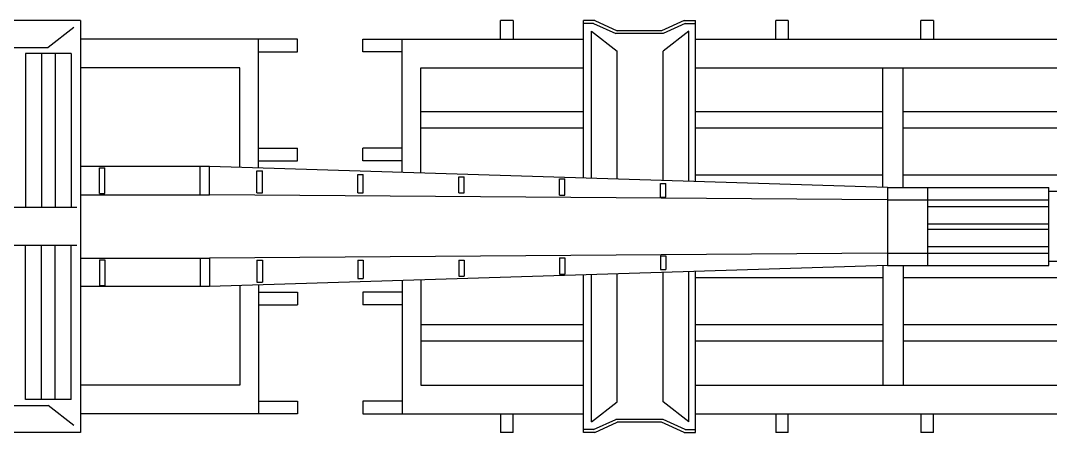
# Model space of a CAD drawing. Extents: x 232357 to 307872, y -9829 to 33775.
# Drawn here: x 269903 to 277786, y 21178 to 24331 of the extents above; entities that cross this region are included whole.
import ezdxf

# ---------------------------------------------------------------- set-up
doc = ezdxf.new("R2010")
doc.units = 0
doc.header["$LTSCALE"] = 750
doc.header["$MEASUREMENT"] = 0
doc.layers.get('0').update_dxf_attribs({"linetype": 'CONTINUOUS'})

msp = doc.modelspace()

# ---------------------------------------------------------------- linework, layer by layer
at = {"color": 0, "linetype": 'Continuous', "lineweight": -2}
for p, q in [((270361.4, 24330.9), (269359.5, 24330.9)), ((270361.4, 24330.9), (270361.4, 21177.8)), ((273672.2, 24330.9), (273577.3, 24330.9)), ((273672.2, 24330.9), (273577.3, 24330.9)), ((273577.3, 24189.4), (273577.3, 24330.9)), ((273672.2, 24330.9), (273672.2, 24189.4)), ((274210.7, 23124.6), (274210.7, 24330.9)), ((274297.8, 24330.9), (274210.7, 24330.9)), ((274289.3, 24309.3), (274210.7, 24309.3)), ((274289.3, 24309.3), (274459.4, 24232.6)), ((274297.8, 24330.9), (274470.3, 24252.2)), ((274982.7, 24330.9), (274810.2, 24252.2)), ((274991.1, 24309.3), (274821.1, 24232.6)), ((274982.7, 24330.9), (275069.7, 24330.9)), ((274991.1, 24309.3), (275069.7, 24309.3)), ((275069.7, 23098), (275069.7, 24330.9)), ((275779.4, 24330.9), (275684.6, 24330.9)), ((275684.6, 24189.4), (275684.6, 24330.9)), ((275779.4, 24330.9), (275684.6, 24330.9)), ((275779.4, 24330.9), (275779.4, 24189.4)), ((276890.1, 24330.9), (276795.2, 24330.9)), ((276890.1, 24330.9), (276795.2, 24330.9)), ((276795.2, 24189.4), (276795.2, 24330.9)), ((276890.1, 24330.9), (276890.1, 24189.4)), ((270310.5, 24277), (270112.8, 24125.3)), ((274272.5, 23122.7), (274272.5, 24248.8)), ((274272.5, 24248.8), (274470.3, 24097.1)), ((274821.1, 24232.6), (274459.4, 24232.6)), ((274810.2, 24252.2), (274470.3, 24252.2)), ((275018.9, 24248.8), (274821.1, 24097.1)), ((275018.9, 23099.6), (275018.9, 24248.8)), ((269608.1, 24125.3), (270112.8, 24125.3)), ((272022.9, 24189.4), (270361.4, 24189.4)), ((271722.9, 23201.7), (271722.9, 24189.4)), ((272022.9, 24091.8), (272022.9, 24189.4)), ((272523.5, 24189.4), (274210.7, 24189.4)), ((272523.5, 24091.8), (272523.5, 24189.4)), ((272823.5, 23167.6), (272823.5, 24189.4)), ((275069.7, 24189.4), (283551.3, 24189.4)), ((269939.5, 24078.3), (269939.5, 22900.1)), ((270289.8, 24078.3), (269939.5, 24078.3)), ((270062.9, 24078.3), (270062.9, 22900.1)), ((270166.4, 24078.3), (270166.4, 22900.1)), ((270289.8, 24078.3), (270289.8, 22900.1)), ((271722.9, 24091.8), (272022.9, 24091.8)), ((272823.5, 24091.8), (272523.5, 24091.8)), ((274470.3, 23116.6), (274470.3, 24097.1)), ((274821.1, 23105.7), (274821.1, 24097.1)), ((271580.5, 23969.4), (270361.4, 23969.4)), ((271580.5, 23206.1), (271580.5, 23969.4)), ((272966, 23969.4), (274210.7, 23969.4)), ((272966, 23163.2), (272966, 23969.4)), ((275069.7, 23969.4), (283551.3, 23969.4)), ((276503.5, 23053.5), (276503.5, 23969.4)), ((276657.9, 23052.5), (276657.9, 23969.4)), ((274210.7, 23632.8), (272966, 23632.8)), ((276503.5, 23632.8), (275069.7, 23632.8)), ((278379.3, 23632.8), (276657.9, 23632.8)), ((274210.7, 23508.1), (272966, 23508.1)), ((276503.5, 23508.1), (275069.7, 23508.1)), ((278379.3, 23508.1), (276657.9, 23508.1)), ((271722.9, 23354.1), (272022.9, 23354.1)), ((272022.9, 23256.6), (272022.9, 23354.1)), ((272823.5, 23354.1), (272523.5, 23354.1)), ((272523.5, 23256.6), (272523.5, 23354.1)), ((271722.9, 23256.6), (272022.9, 23256.6)), ((272823.5, 23256.6), (272523.5, 23256.6)), ((271348, 23213.3), (270361.4, 23213.3)), ((270506.7, 23204.1), (270547.8, 23204.1)), ((270506.7, 23006), (270506.7, 23204.1)), ((270547.8, 23006), (270547.8, 23204.1)), ((271278.7, 22997.2), (271278.7, 23213.3)), ((276538.2, 23052.5), (271348, 23213.3)), ((271348, 22997.2), (271348, 23213.3)), ((271712.4, 23012.4), (271712.4, 23180.8)), ((271712.4, 23180.8), (271753.5, 23180.8)), ((271753.5, 23012.4), (271753.5, 23180.8)), ((272484.4, 23012.4), (272484.4, 23152.3)), ((272484.4, 23152.3), (272525.5, 23152.3)), ((272525.5, 23012.4), (272525.5, 23152.3)), ((273256.4, 23135.3), (273297.5, 23135.3)), ((273256.4, 23012.4), (273256.4, 23135.3)), ((273297.5, 23012.4), (273297.5, 23135.3)), ((274028.4, 22995.4), (274028.4, 23118.3)), ((274028.4, 23118.3), (274069.5, 23118.3)), ((274069.5, 22995.4), (274069.5, 23118.3)), ((276503.5, 23146.6), (275069.7, 23146.6)), ((278379.3, 23146.6), (276657.9, 23146.6)), ((274800.3, 22978.4), (274800.3, 23084.3)), ((274800.3, 23084.3), (274841.5, 23084.3)), ((274841.5, 22978.4), (274841.5, 23084.3)), ((276538.2, 23052.5), (276538.2, 22456.3)), ((276538.2, 23052.5), (277774.1, 23052.5)), ((276848, 22456.3), (276848, 23052.5)), ((277774.1, 22456.3), (277774.1, 23052.5)), ((278379.3, 23022), (277774.1, 23022)), ((270361.4, 22997.2), (271348, 22997.2)), ((270506.7, 23006), (270547.8, 23006)), ((276535.3, 22959.4), (271348, 22997.2)), ((271712.4, 23012.4), (271753.5, 23012.4)), ((272484.4, 23012.4), (272525.5, 23012.4)), ((273256.4, 23012.4), (273297.5, 23012.4)), ((274028.4, 22995.4), (274069.5, 22995.4)), ((274800.3, 22978.4), (274841.5, 22978.4)), ((276535.3, 22959.4), (277774.1, 22959.4)), ((270333.8, 22900.1), (269387.1, 22900.1)), ((276848, 22908.4), (277774.1, 22908.4)), ((276848, 22775.5), (277774.1, 22775.5)), ((276848, 22733.3), (277774.1, 22733.3)), ((270333.8, 22608.7), (269387.1, 22608.7)), ((269939.5, 21430.4), (269939.5, 22608.7)), ((270062.9, 21430.4), (270062.9, 22608.7)), ((270166.4, 21430.4), (270166.4, 22608.7)), ((270289.8, 21430.4), (270289.8, 22608.7)), ((276535.3, 22549.3), (271348, 22511.6)), ((276535.3, 22549.3), (277774.1, 22549.3)), ((276848, 22600.4), (277774.1, 22600.4)), ((270361.4, 22511.6), (271348, 22511.6)), ((270506.7, 22500.1), (270547.8, 22500.1)), ((270506.7, 22500.1), (270506.7, 22302)), ((270547.8, 22500.1), (270547.8, 22302)), ((271278.7, 22511.6), (271278.7, 22295.5)), ((271348, 22511.6), (271348, 22295.5)), ((271712.4, 22496.4), (271753.5, 22496.4)), ((271712.4, 22496.4), (271712.4, 22328)), ((271753.5, 22496.4), (271753.5, 22328)), ((272484.4, 22496.4), (272525.5, 22496.4)), ((272484.4, 22496.4), (272484.4, 22356.5)), ((272525.5, 22496.4), (272525.5, 22356.5)), ((273256.4, 22496.4), (273297.5, 22496.4)), ((273256.4, 22496.4), (273256.4, 22373.5)), ((273297.5, 22496.4), (273297.5, 22373.5)), ((274028.4, 22513.3), (274028.4, 22390.5)), ((274028.4, 22513.3), (274069.5, 22513.3)), ((274069.5, 22513.3), (274069.5, 22390.5)), ((274800.3, 22530.3), (274841.5, 22530.3)), ((274800.3, 22530.3), (274800.3, 22424.4)), ((274841.5, 22530.3), (274841.5, 22424.4)), ((278379.3, 22486.8), (277774.1, 22486.8)), ((276538.2, 22456.3), (271348, 22295.5)), ((276538.2, 22456.3), (271348, 22295.5)), ((274028.4, 22390.5), (274069.5, 22390.5)), ((274470.3, 21411.6), (274470.3, 22392.2)), ((274800.3, 22424.4), (274841.5, 22424.4)), ((274821.1, 21411.6), (274821.1, 22403.1)), ((275018.9, 21259.9), (275018.9, 22409.2)), ((275069.7, 21177.8), (275069.7, 22410.8)), ((276503.5, 22455.2), (276503.5, 21539.4)), ((276538.2, 22456.3), (277774.1, 22456.3)), ((276657.9, 22456.3), (276657.9, 21539.4)), ((271712.4, 22328), (271753.5, 22328)), ((272484.4, 22356.5), (272525.5, 22356.5)), ((272823.5, 22341.2), (272823.5, 21319.4)), ((272966, 22345.6), (272966, 21539.4)), ((273256.4, 22373.5), (273297.5, 22373.5)), ((274210.7, 21177.8), (274210.7, 22384.2)), ((274272.5, 21259.9), (274272.5, 22386.1)), ((276503.5, 22362.1), (275069.7, 22362.1)), ((278379.3, 22362.1), (276657.9, 22362.1)), ((271348, 22295.5), (270361.4, 22295.5)), ((270506.7, 22302), (270547.8, 22302)), ((271580.5, 22302.7), (271580.5, 21539.4)), ((271722.9, 22307.1), (271722.9, 21319.4)), ((271722.9, 22252.2), (272022.9, 22252.2)), ((272022.9, 22252.2), (272022.9, 22154.6)), ((272823.5, 22252.2), (272523.5, 22252.2)), ((272523.5, 22252.2), (272523.5, 22154.6)), ((271722.9, 22154.6), (272022.9, 22154.6)), ((272823.5, 22154.6), (272523.5, 22154.6)), ((274210.7, 22000.6), (272966, 22000.6)), ((276503.5, 22000.6), (275069.7, 22000.6)), ((278379.3, 22000.6), (276657.9, 22000.6)), ((274210.7, 21876), (272966, 21876)), ((276503.5, 21876), (275069.7, 21876)), ((278379.3, 21876), (276657.9, 21876)), ((271580.5, 21539.4), (270361.4, 21539.4)), ((272966, 21539.4), (274210.7, 21539.4)), ((275069.7, 21539.4), (283551.3, 21539.4)), ((269608.1, 21383.4), (270112.8, 21383.4)), ((270289.8, 21430.4), (269939.5, 21430.4)), ((270289.8, 21430.4), (269939.5, 21430.4)), ((270310.5, 21231.8), (270112.8, 21383.4)), ((271722.9, 21416.9), (272022.9, 21416.9)), ((272022.9, 21416.9), (272022.9, 21319.4)), ((272823.5, 21416.9), (272523.5, 21416.9)), ((272523.5, 21416.9), (272523.5, 21319.4)), ((274272.5, 21259.9), (274470.3, 21411.6)), ((275018.9, 21259.9), (274821.1, 21411.6)), ((272022.9, 21319.4), (270361.4, 21319.4)), ((272523.5, 21319.4), (274210.7, 21319.4)), ((273577.3, 21319.4), (273577.3, 21177.8)), ((273672.2, 21177.8), (273672.2, 21319.4)), ((275069.7, 21319.4), (283551.3, 21319.4)), ((275684.6, 21319.4), (275684.6, 21177.8)), ((275779.4, 21177.8), (275779.4, 21319.4)), ((276795.2, 21319.4), (276795.2, 21177.8)), ((276890.1, 21177.8), (276890.1, 21319.4)), ((274289.3, 21199.4), (274459.4, 21276.1)), ((274297.8, 21177.8), (274470.3, 21256.6)), ((274821.1, 21276.1), (274459.4, 21276.1)), ((274810.2, 21256.6), (274470.3, 21256.6)), ((274982.7, 21177.8), (274810.2, 21256.6)), ((274991.1, 21199.4), (274821.1, 21276.1)), ((270361.4, 21177.8), (269359.5, 21177.8)), ((273672.2, 21177.8), (273577.3, 21177.8)), ((273672.2, 21177.8), (273577.3, 21177.8)), ((274289.3, 21199.4), (274210.7, 21199.4)), ((274297.8, 21177.8), (274210.7, 21177.8)), ((274982.7, 21177.8), (275069.7, 21177.8)), ((274991.1, 21199.4), (275069.7, 21199.4)), ((275779.4, 21177.8), (275684.6, 21177.8)), ((275779.4, 21177.8), (275684.6, 21177.8)), ((276890.1, 21177.8), (276795.2, 21177.8)), ((276890.1, 21177.8), (276795.2, 21177.8))]:
    msp.add_line(p, q, dxfattribs=at)

doc.saveas('drawing.dxf')
